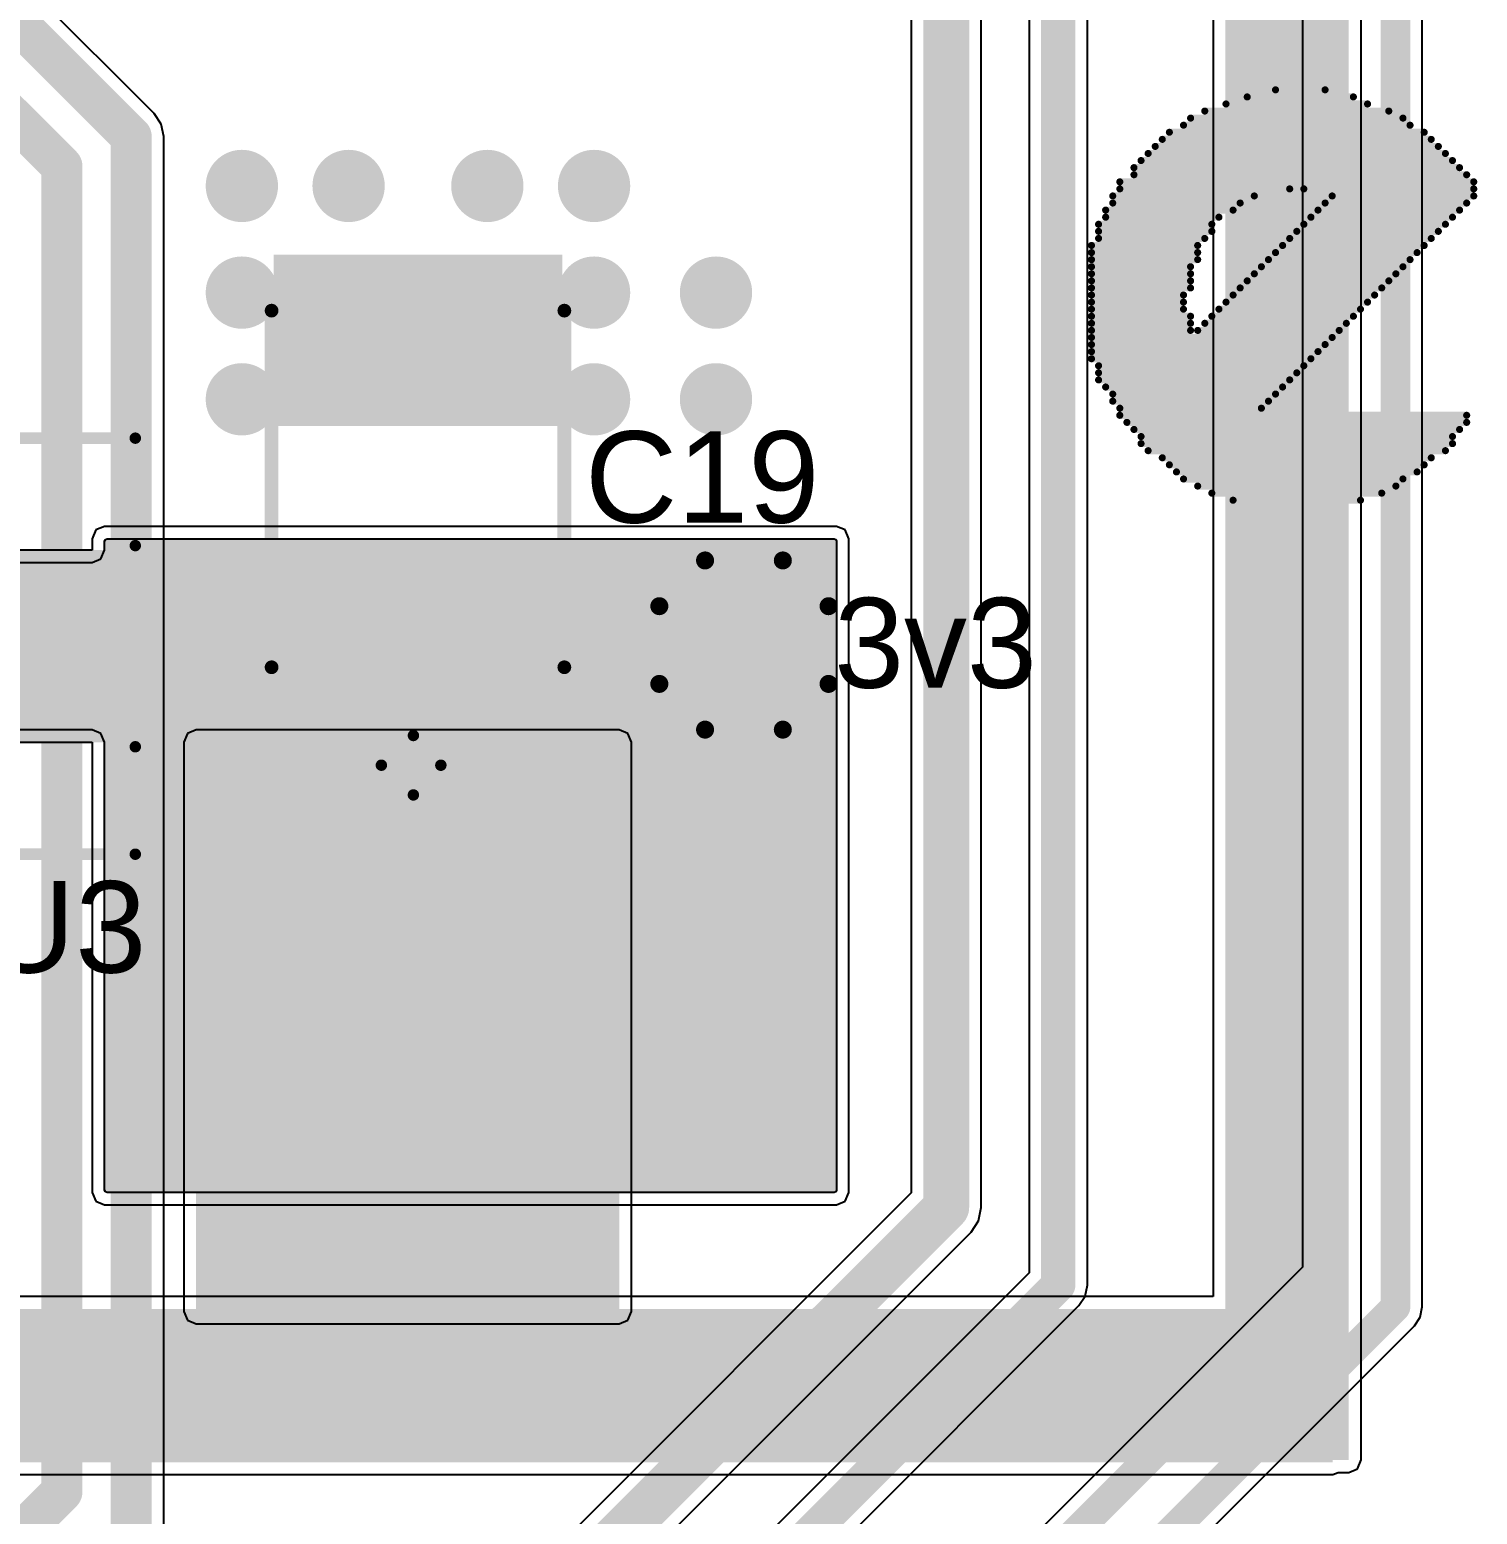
# Model space of a CAD drawing. Header units: millimetres. Extents: x -0.27 to 3.94, y -1.19 to 3.
# Drawn here: x 2.786 to 3.419, y -0.249 to 0.401 of the extents above; entities that cross this region are included whole.
import ezdxf

# ---------------------------------------------------------------- set-up
doc = ezdxf.new("R2010")
doc.units = ezdxf.units.MM
doc.header["$MEASUREMENT"] = 0
for name, color, linetype in [('BottomLayer', 5, 'Continuous'), ('BottomSolder', 6, 'Continuous'), ('TopLayer', 1, 'Continuous'), ('TopOverlay', 2, 'Continuous'), ('TopPaste', 8, 'Continuous'), ('TopSolder', 216, 'Continuous'), ('ViaHoleLayer', 16, 'Continuous')]:
    doc.layers.add(name, color=color, linetype=linetype)
doc.styles.add('Arial', font='', dxfattribs={"height": 0.2})
doc.styles.get('Arial').set_extended_font_data('Arial')

# ---------------------------------------------------------------- blocks, each defined once
blk = doc.blocks.new('SOT_89_3_26')
at = {"layer": 'TopLayer'}
for points in [[(-0.03805, 0.10423), (0.03805, 0.10423), (0.03805, -0.01506), (-0.03805, -0.01506)], [(-0.07047, -0.01053), (-0.04764, -0.01053), (-0.04764, -0.07864), (-0.07047, -0.07864)], [(-0.01142, -0.01053), (0.01142, -0.01053), (0.01142, -0.07864), (-0.01142, -0.07864)], [(0.04764, -0.01053), (0.07047, -0.01053), (0.07047, -0.07864), (0.04764, -0.07864)]]:
    blk.add_hatch(color=1, dxfattribs=at).paths.add_polyline_path(points)
at = {"layer": 'TopPaste'}
for points in [[(-0.03805, 0.10423), (0.03805, 0.10423), (0.03805, -0.01506), (-0.03805, -0.01506)], [(-0.07047, -0.01053), (-0.04764, -0.01053), (-0.04764, -0.07864), (-0.07047, -0.07864)], [(-0.01142, -0.01053), (0.01142, -0.01053), (0.01142, -0.07864), (-0.01142, -0.07864)], [(0.04764, -0.01053), (0.07047, -0.01053), (0.07047, -0.07864), (0.04764, -0.07864)]]:
    blk.add_hatch(color=8, dxfattribs=at).paths.add_polyline_path(points)
at = {"layer": 'TopSolder'}
for points in [[(-0.04205, 0.10823), (0.04205, 0.10823), (0.04205, -0.01906), (-0.04205, -0.01906)], [(-0.07447, -0.00653), (-0.04364, -0.00653), (-0.04364, -0.08264), (-0.07447, -0.08264)], [(-0.01542, -0.00653), (0.01542, -0.00653), (0.01542, -0.08264), (-0.01542, -0.08264)], [(0.04364, -0.00653), (0.07447, -0.00653), (0.07447, -0.08264), (0.04364, -0.08264)]]:
    blk.add_hatch(color=216, dxfattribs=at).paths.add_polyline_path(points)
at = {"layer": 'TopOverlay', "const_width": 0.005}
for points in [[(-0.044, 0.068), (-0.091, 0.068)], [(-0.091, -0.035), (-0.091, 0.068)], [(0.091, 0.068), (0.044, 0.068)], [(0.091, -0.035), (0.091, 0.068)], [(-0.077, -0.045), (-0.082, -0.04)], [(-0.082, -0.05), (-0.082, -0.04)], [(-0.082, -0.05), (-0.077, -0.045)]]:
    blk.add_lwpolyline(points, dxfattribs=at)
at = {"layer": 'TopOverlay', "const_width": 0.0025}
for points in [[(-0.09225, 0.068, 1), (-0.08975, 0.068, 1)], [(-0.09225, 0.068, 1), (-0.08975, 0.068, 1)], [(-0.04525, 0.068, 1), (-0.04275, 0.068, 1)], [(0.04275, 0.068, 1), (0.04525, 0.068, 1)], [(0.08975, 0.068, 1), (0.09225, 0.068, 1)], [(0.08975, 0.068, 1), (0.09225, 0.068, 1)], [(-0.09225, -0.035, 1), (-0.08975, -0.035, 1)], [(-0.08325, -0.04, 1), (-0.08075, -0.04, 1)], [(-0.08325, -0.04, 1), (-0.08075, -0.04, 1)], [(0.08975, -0.035, 1), (0.09225, -0.035, 1)], [(-0.07825, -0.045, 1), (-0.07575, -0.045, 1)], [(-0.07825, -0.045, 1), (-0.07575, -0.045, 1)], [(-0.08325, -0.05, 1), (-0.08075, -0.05, 1)], [(-0.08325, -0.05, 1), (-0.08075, -0.05, 1)]]:
    blk.add_lwpolyline(points, format="xyb", close=True, dxfattribs=at)
blk = doc.blocks.new('T__________122')
at = {"layer": 'TopLayer'}
blk.add_hatch(color=1, dxfattribs=at).paths.add_polyline_path([(0.015, 0.03), (-0.015, 0.03), (-0.03, 0.015), (-0.03, -0.015), (-0.015, -0.03), (0.015, -0.03), (0.03, -0.015), (0.03, 0.015)])
at = {"layer": 'TopPaste'}
blk.add_hatch(color=8, dxfattribs=at).paths.add_polyline_path([(0.015, 0.03), (-0.015, 0.03), (-0.03, 0.015), (-0.03, -0.015), (-0.015, -0.03), (0.015, -0.03), (0.03, -0.015), (0.03, 0.015)])
at = {"layer": 'TopSolder'}
blk.add_hatch(color=216, dxfattribs=at).paths.add_polyline_path([(0.017, 0.034), (-0.017, 0.034), (-0.034, 0.017), (-0.034, -0.017), (-0.017, -0.034), (0.017, -0.034), (0.034, -0.017), (0.034, 0.017)])
at = {"layer": 'TopOverlay', "const_width": 0.00787}
for points in [[(-0.037, 0.017), (-0.017, 0.037)], [(-0.017, 0.037), (0.017, 0.037)], [(-0.017, 0.037), (0.017, 0.037)], [(0.017, 0.037), (0.037, 0.017)], [(-0.037, -0.017), (-0.037, 0.017)], [(0.037, -0.017), (0.037, 0.017)], [(-0.037, -0.017), (-0.017, -0.037)], [(0.017, -0.037), (0.037, -0.017)], [(-0.017, -0.037), (0.017, -0.037)], [(-0.017, -0.037), (0.017, -0.037)]]:
    blk.add_lwpolyline(points, dxfattribs=at)
at = {"layer": 'TopOverlay', "const_width": 0.00394}
for points in [[(-0.01897, 0.037, 1), (-0.01503, 0.037, 1)], [(-0.01897, 0.037, 1), (-0.01503, 0.037, 1)], [(-0.01897, 0.037, 1), (-0.01503, 0.037, 1)], [(0.01503, 0.037, 1), (0.01897, 0.037, 1)], [(0.01503, 0.037, 1), (0.01897, 0.037, 1)], [(0.01503, 0.037, 1), (0.01897, 0.037, 1)], [(-0.03897, 0.017, 1), (-0.03503, 0.017, 1)], [(-0.03897, 0.017, 1), (-0.03503, 0.017, 1)], [(0.03503, 0.017, 1), (0.03897, 0.017, 1)], [(0.03503, 0.017, 1), (0.03897, 0.017, 1)], [(-0.03897, -0.017, 1), (-0.03503, -0.017, 1)], [(-0.03897, -0.017, 1), (-0.03503, -0.017, 1)], [(0.03503, -0.017, 1), (0.03897, -0.017, 1)], [(0.03503, -0.017, 1), (0.03897, -0.017, 1)], [(-0.01897, -0.037, 1), (-0.01503, -0.037, 1)], [(-0.01897, -0.037, 1), (-0.01503, -0.037, 1)], [(-0.01897, -0.037, 1), (-0.01503, -0.037, 1)], [(0.01503, -0.037, 1), (0.01897, -0.037, 1)], [(0.01503, -0.037, 1), (0.01897, -0.037, 1)], [(0.01503, -0.037, 1), (0.01897, -0.037, 1)]]:
    blk.add_lwpolyline(points, format="xyb", close=True, dxfattribs=at)
blk = doc.blocks.new('CASE_B_222')
at = {"layer": 'TopLayer'}
for points in [[(-0.10039, -0.05906), (-0.10039, 0.05906), (-0.03346, 0.05906), (-0.03346, -0.05906)], [(0.03346, -0.05906), (0.03346, 0.05906), (0.10039, 0.05906), (0.10039, -0.05906)]]:
    blk.add_hatch(color=1, dxfattribs=at).paths.add_polyline_path(points)
at = {"layer": 'TopPaste'}
for points in [[(-0.10039, -0.05906), (-0.10039, 0.05906), (-0.03346, 0.05906), (-0.03346, -0.05906)], [(0.03346, -0.05906), (0.03346, 0.05906), (0.10039, 0.05906), (0.10039, -0.05906)]]:
    blk.add_hatch(color=8, dxfattribs=at).paths.add_polyline_path(points)
at = {"layer": 'TopSolder'}
for points in [[(-0.10439, -0.06306), (-0.10439, 0.06306), (-0.02946, 0.06306), (-0.02946, -0.06306)], [(0.02946, -0.06306), (0.02946, 0.06306), (0.10439, 0.06306), (0.10439, -0.06306)]]:
    blk.add_hatch(color=216, dxfattribs=at).paths.add_polyline_path(points)
at = {"layer": 'TopOverlay'}
for points, const_width in [([(-0.07615, 0.064), (0.07985, 0.064)], 0.006), ([(-0.119, 0.016), (-0.119, -0.01)], 0.005), ([(-0.132, 0.002), (-0.106, 0.002)], 0.005), ([(-0.07615, -0.064), (0.07985, -0.064)], 0.006)]:
    blk.add_lwpolyline(points, dxfattribs=dict(at, const_width=const_width))
for points, const_width in [([(-0.07765, 0.064, 1), (-0.07465, 0.064, 1)], 0.003), ([(0.07835, 0.064, 1), (0.08135, 0.064, 1)], 0.003), ([(-0.12025, 0.016, 1), (-0.11775, 0.016, 1)], 0.0025), ([(-0.13325, 0.002, 1), (-0.13075, 0.002, 1)], 0.0025), ([(-0.10725, 0.002, 1), (-0.10475, 0.002, 1)], 0.0025), ([(-0.12025, -0.01, 1), (-0.11775, -0.01, 1)], 0.0025), ([(-0.07765, -0.064, 1), (-0.07465, -0.064, 1)], 0.003), ([(0.07835, -0.064, 1), (0.08135, -0.064, 1)], 0.003)]:
    blk.add_lwpolyline(points, format="xyb", close=True, dxfattribs=dict(at, const_width=const_width))

msp = doc.modelspace()

# ---------------------------------------------------------------- hatches: boundary and pattern name
at = {"layer": 'BottomLayer'}
h = msp.add_hatch(color=5, dxfattribs=at)
edge = h.paths.add_edge_path()
edge.add_arc((2.879, 0.33233), 0.01181, 0, 360)
h = msp.add_hatch(color=5, dxfattribs=at)
edge = h.paths.add_edge_path()
edge.add_arc((2.92567, 0.33233), 0.01181, 0, 360)
h = msp.add_hatch(color=5, dxfattribs=at)
edge = h.paths.add_edge_path()
edge.add_arc((2.98633, 0.33233), 0.01181, 0, 360)
h = msp.add_hatch(color=5, dxfattribs=at)
edge = h.paths.add_edge_path()
edge.add_arc((3.033, 0.33233), 0.01181, 0, 360)
h = msp.add_hatch(color=5, dxfattribs=at)
edge = h.paths.add_edge_path()
edge.add_arc((2.879, 0.28567), 0.01181, 0, 360)
h = msp.add_hatch(color=5, dxfattribs=at)
edge = h.paths.add_edge_path()
edge.add_arc((3.033, 0.28567), 0.01181, 0, 360)
h = msp.add_hatch(color=5, dxfattribs=at)
edge = h.paths.add_edge_path()
edge.add_arc((3.08631, 0.28567), 0.01181, 0, 360)
h = msp.add_hatch(color=5, dxfattribs=at)
edge = h.paths.add_edge_path()
edge.add_arc((2.879, 0.239), 0.01181, 0, 360)
h = msp.add_hatch(color=5, dxfattribs=at)
edge = h.paths.add_edge_path()
edge.add_arc((3.033, 0.239), 0.01181, 0, 360)
h = msp.add_hatch(color=5, dxfattribs=at)
edge = h.paths.add_edge_path()
edge.add_arc((3.08631, 0.239), 0.01181, 0, 360)
msp.add_hatch(color=5, dxfattribs=at).paths.add_polyline_path([(2.859, -0.16), (3.044, -0.16), (3.044, 0.089), (2.859, 0.089)])
h = msp.add_hatch(color=5, dxfattribs=at)
edge = h.paths.add_edge_path()
edge.add_arc((2.879, 0.06367), 0.01181, 0, 360)
h = msp.add_hatch(color=5, dxfattribs=at)
edge = h.paths.add_edge_path()
edge.add_arc((2.92, 0.06367), 0.01181, 0, 360)
h = msp.add_hatch(color=5, dxfattribs=at)
edge = h.paths.add_edge_path()
edge.add_arc((2.978, 0.06367), 0.01181, 0, 360)
h = msp.add_hatch(color=5, dxfattribs=at)
edge = h.paths.add_edge_path()
edge.add_arc((3.019, 0.06367), 0.01181, 0, 360)
h = msp.add_hatch(color=5, dxfattribs=at)
edge = h.paths.add_edge_path()
edge.add_arc((2.879, 0.017), 0.01181, 0, 360)
h = msp.add_hatch(color=5, dxfattribs=at)
edge = h.paths.add_edge_path()
edge.add_arc((2.92, 0.017), 0.01181, 0, 360)
h = msp.add_hatch(color=5, dxfattribs=at)
edge = h.paths.add_edge_path()
edge.add_arc((2.978, 0.017), 0.01181, 0, 360)
h = msp.add_hatch(color=5, dxfattribs=at)
edge = h.paths.add_edge_path()
edge.add_arc((3.019, 0.017), 0.01181, 0, 360)
h = msp.add_hatch(color=5, dxfattribs=at)
edge = h.paths.add_edge_path()
edge.add_arc((2.879, -0.02967), 0.01181, 0, 360)
h = msp.add_hatch(color=5, dxfattribs=at)
edge = h.paths.add_edge_path()
edge.add_arc((2.92, -0.02967), 0.01181, 0, 360)
h = msp.add_hatch(color=5, dxfattribs=at)
edge = h.paths.add_edge_path()
edge.add_arc((2.978, -0.02967), 0.01181, 0, 360)
h = msp.add_hatch(color=5, dxfattribs=at)
edge = h.paths.add_edge_path()
edge.add_arc((3.019, -0.02967), 0.01181, 0, 360)
h = msp.add_hatch(color=5, dxfattribs=at)
edge = h.paths.add_edge_path()
edge.add_arc((2.879, -0.07633), 0.01181, 0, 360)
h = msp.add_hatch(color=5, dxfattribs=at)
edge = h.paths.add_edge_path()
edge.add_arc((2.92, -0.07633), 0.01181, 0, 360)
h = msp.add_hatch(color=5, dxfattribs=at)
edge = h.paths.add_edge_path()
edge.add_arc((2.978, -0.07633), 0.01181, 0, 360)
h = msp.add_hatch(color=5, dxfattribs=at)
edge = h.paths.add_edge_path()
edge.add_arc((3.019, -0.07633), 0.01181, 0, 360)
at = {"layer": 'BottomSolder'}
h = msp.add_hatch(color=6, dxfattribs=at)
edge = h.paths.add_edge_path()
edge.add_arc((2.879, 0.33233), 0.01581, 0, 360)
h = msp.add_hatch(color=6, dxfattribs=at)
edge = h.paths.add_edge_path()
edge.add_arc((2.92567, 0.33233), 0.01581, 0, 360)
h = msp.add_hatch(color=6, dxfattribs=at)
edge = h.paths.add_edge_path()
edge.add_arc((2.98633, 0.33233), 0.01581, 0, 360)
h = msp.add_hatch(color=6, dxfattribs=at)
edge = h.paths.add_edge_path()
edge.add_arc((3.033, 0.33233), 0.01581, 0, 360)
h = msp.add_hatch(color=6, dxfattribs=at)
edge = h.paths.add_edge_path()
edge.add_arc((2.879, 0.28567), 0.01581, 0, 360)
h = msp.add_hatch(color=6, dxfattribs=at)
edge = h.paths.add_edge_path()
edge.add_arc((3.033, 0.28567), 0.01581, 0, 360)
h = msp.add_hatch(color=6, dxfattribs=at)
edge = h.paths.add_edge_path()
edge.add_arc((3.08631, 0.28567), 0.01581, 0, 360)
h = msp.add_hatch(color=6, dxfattribs=at)
edge = h.paths.add_edge_path()
edge.add_arc((2.879, 0.239), 0.01581, 0, 360)
h = msp.add_hatch(color=6, dxfattribs=at)
edge = h.paths.add_edge_path()
edge.add_arc((3.033, 0.239), 0.01581, 0, 360)
h = msp.add_hatch(color=6, dxfattribs=at)
edge = h.paths.add_edge_path()
edge.add_arc((3.08631, 0.239), 0.01581, 0, 360)
h = msp.add_hatch(color=6, dxfattribs=at)
edge = h.paths.add_edge_path()
edge.add_arc((2.879, 0.06367), 0.01581, 0, 360)
h = msp.add_hatch(color=6, dxfattribs=at)
edge = h.paths.add_edge_path()
edge.add_arc((2.92, 0.06367), 0.01581, 0, 360)
h = msp.add_hatch(color=6, dxfattribs=at)
edge = h.paths.add_edge_path()
edge.add_arc((2.978, 0.06367), 0.01581, 0, 360)
h = msp.add_hatch(color=6, dxfattribs=at)
edge = h.paths.add_edge_path()
edge.add_arc((3.019, 0.06367), 0.01581, 0, 360)
h = msp.add_hatch(color=6, dxfattribs=at)
edge = h.paths.add_edge_path()
edge.add_arc((2.879, 0.017), 0.01581, 0, 360)
h = msp.add_hatch(color=6, dxfattribs=at)
edge = h.paths.add_edge_path()
edge.add_arc((2.92, 0.017), 0.01581, 0, 360)
h = msp.add_hatch(color=6, dxfattribs=at)
edge = h.paths.add_edge_path()
edge.add_arc((2.978, 0.017), 0.01581, 0, 360)
h = msp.add_hatch(color=6, dxfattribs=at)
edge = h.paths.add_edge_path()
edge.add_arc((3.019, 0.017), 0.01581, 0, 360)
h = msp.add_hatch(color=6, dxfattribs=at)
edge = h.paths.add_edge_path()
edge.add_arc((2.879, -0.02967), 0.01581, 0, 360)
h = msp.add_hatch(color=6, dxfattribs=at)
edge = h.paths.add_edge_path()
edge.add_arc((2.92, -0.02967), 0.01581, 0, 360)
h = msp.add_hatch(color=6, dxfattribs=at)
edge = h.paths.add_edge_path()
edge.add_arc((2.978, -0.02967), 0.01581, 0, 360)
h = msp.add_hatch(color=6, dxfattribs=at)
edge = h.paths.add_edge_path()
edge.add_arc((3.019, -0.02967), 0.01581, 0, 360)
h = msp.add_hatch(color=6, dxfattribs=at)
edge = h.paths.add_edge_path()
edge.add_arc((2.879, -0.07633), 0.01581, 0, 360)
h = msp.add_hatch(color=6, dxfattribs=at)
edge = h.paths.add_edge_path()
edge.add_arc((2.92, -0.07633), 0.01581, 0, 360)
h = msp.add_hatch(color=6, dxfattribs=at)
edge = h.paths.add_edge_path()
edge.add_arc((2.978, -0.07633), 0.01581, 0, 360)
h = msp.add_hatch(color=6, dxfattribs=at)
edge = h.paths.add_edge_path()
edge.add_arc((3.019, -0.07633), 0.01581, 0, 360)
at = {"layer": 'TopLayer'}
for points in [[(3.30906, -0.225), (3.363, -0.225), (3.363, 0.45673), (3.30906, 0.45673)], [(2.819, -0.108), (3.139, -0.108), (3.139, 0.178), (2.819, 0.178)], [(3.356, -0.226), (3.356, -0.15888), (2.52, -0.15888), (2.52, -0.226)]]:
    msp.add_hatch(color=1, dxfattribs=at).paths.add_polyline_path(points)
h = msp.add_hatch(color=1, dxfattribs=at)
edge = h.paths.add_edge_path()
edge.add_arc((2.879, 0.33233), 0.01181, 0, 360)
h = msp.add_hatch(color=1, dxfattribs=at)
edge = h.paths.add_edge_path()
edge.add_arc((2.92567, 0.33233), 0.01181, 0, 360)
h = msp.add_hatch(color=1, dxfattribs=at)
edge = h.paths.add_edge_path()
edge.add_arc((2.98633, 0.33233), 0.01181, 0, 360)
h = msp.add_hatch(color=1, dxfattribs=at)
edge = h.paths.add_edge_path()
edge.add_arc((3.033, 0.33233), 0.01181, 0, 360)
h = msp.add_hatch(color=1, dxfattribs=at)
edge = h.paths.add_edge_path()
edge.add_arc((2.879, 0.28567), 0.01181, 0, 360)
h = msp.add_hatch(color=1, dxfattribs=at)
edge = h.paths.add_edge_path()
edge.add_arc((3.033, 0.28567), 0.01181, 0, 360)
h = msp.add_hatch(color=1, dxfattribs=at)
edge = h.paths.add_edge_path()
edge.add_arc((3.08631, 0.28567), 0.01181, 0, 360)
h = msp.add_hatch(color=1, dxfattribs=at)
edge = h.paths.add_edge_path()
edge.add_arc((2.879, 0.239), 0.01181, 0, 360)
h = msp.add_hatch(color=1, dxfattribs=at)
edge = h.paths.add_edge_path()
edge.add_arc((3.033, 0.239), 0.01181, 0, 360)
h = msp.add_hatch(color=1, dxfattribs=at)
edge = h.paths.add_edge_path()
edge.add_arc((3.08631, 0.239), 0.01181, 0, 360)
h = msp.add_hatch(color=1, dxfattribs=at)
edge = h.paths.add_edge_path()
edge.add_arc((2.879, 0.06367), 0.01181, 0, 360)
h = msp.add_hatch(color=1, dxfattribs=at)
edge = h.paths.add_edge_path()
edge.add_arc((2.92, 0.06367), 0.01181, 0, 360)
h = msp.add_hatch(color=1, dxfattribs=at)
edge = h.paths.add_edge_path()
edge.add_arc((2.978, 0.06367), 0.01181, 0, 360)
h = msp.add_hatch(color=1, dxfattribs=at)
edge = h.paths.add_edge_path()
edge.add_arc((3.019, 0.06367), 0.01181, 0, 360)
h = msp.add_hatch(color=1, dxfattribs=at)
edge = h.paths.add_edge_path()
edge.add_arc((2.879, 0.017), 0.01181, 0, 360)
h = msp.add_hatch(color=1, dxfattribs=at)
edge = h.paths.add_edge_path()
edge.add_arc((2.92, 0.017), 0.01181, 0, 360)
h = msp.add_hatch(color=1, dxfattribs=at)
edge = h.paths.add_edge_path()
edge.add_arc((2.978, 0.017), 0.01181, 0, 360)
h = msp.add_hatch(color=1, dxfattribs=at)
edge = h.paths.add_edge_path()
edge.add_arc((3.019, 0.017), 0.01181, 0, 360)
h = msp.add_hatch(color=1, dxfattribs=at)
edge = h.paths.add_edge_path()
edge.add_arc((2.879, -0.02967), 0.01181, 0, 360)
h = msp.add_hatch(color=1, dxfattribs=at)
edge = h.paths.add_edge_path()
edge.add_arc((2.92, -0.02967), 0.01181, 0, 360)
h = msp.add_hatch(color=1, dxfattribs=at)
edge = h.paths.add_edge_path()
edge.add_arc((2.978, -0.02967), 0.01181, 0, 360)
h = msp.add_hatch(color=1, dxfattribs=at)
edge = h.paths.add_edge_path()
edge.add_arc((3.019, -0.02967), 0.01181, 0, 360)
h = msp.add_hatch(color=1, dxfattribs=at)
edge = h.paths.add_edge_path()
edge.add_arc((2.879, -0.07633), 0.01181, 0, 360)
h = msp.add_hatch(color=1, dxfattribs=at)
edge = h.paths.add_edge_path()
edge.add_arc((2.92, -0.07633), 0.01181, 0, 360)
h = msp.add_hatch(color=1, dxfattribs=at)
edge = h.paths.add_edge_path()
edge.add_arc((2.978, -0.07633), 0.01181, 0, 360)
h = msp.add_hatch(color=1, dxfattribs=at)
edge = h.paths.add_edge_path()
edge.add_arc((3.019, -0.07633), 0.01181, 0, 360)
at = {"layer": 'TopSolder'}
h = msp.add_hatch(color=216, dxfattribs=at)
edge = h.paths.add_edge_path()
edge.add_arc((2.879, 0.33233), 0.01581, 0, 360)
h = msp.add_hatch(color=216, dxfattribs=at)
edge = h.paths.add_edge_path()
edge.add_arc((2.92567, 0.33233), 0.01581, 0, 360)
h = msp.add_hatch(color=216, dxfattribs=at)
edge = h.paths.add_edge_path()
edge.add_arc((2.98633, 0.33233), 0.01581, 0, 360)
h = msp.add_hatch(color=216, dxfattribs=at)
edge = h.paths.add_edge_path()
edge.add_arc((3.033, 0.33233), 0.01581, 0, 360)
h = msp.add_hatch(color=216, dxfattribs=at)
edge = h.paths.add_edge_path()
edge.add_arc((2.879, 0.28567), 0.01581, 0, 360)
h = msp.add_hatch(color=216, dxfattribs=at)
edge = h.paths.add_edge_path()
edge.add_arc((3.033, 0.28567), 0.01581, 0, 360)
h = msp.add_hatch(color=216, dxfattribs=at)
edge = h.paths.add_edge_path()
edge.add_arc((3.08631, 0.28567), 0.01581, 0, 360)
h = msp.add_hatch(color=216, dxfattribs=at)
edge = h.paths.add_edge_path()
edge.add_arc((2.879, 0.239), 0.01581, 0, 360)
h = msp.add_hatch(color=216, dxfattribs=at)
edge = h.paths.add_edge_path()
edge.add_arc((3.033, 0.239), 0.01581, 0, 360)
h = msp.add_hatch(color=216, dxfattribs=at)
edge = h.paths.add_edge_path()
edge.add_arc((3.08631, 0.239), 0.01581, 0, 360)
h = msp.add_hatch(color=216, dxfattribs=at)
edge = h.paths.add_edge_path()
edge.add_arc((2.879, 0.06367), 0.01581, 0, 360)
h = msp.add_hatch(color=216, dxfattribs=at)
edge = h.paths.add_edge_path()
edge.add_arc((2.92, 0.06367), 0.01581, 0, 360)
h = msp.add_hatch(color=216, dxfattribs=at)
edge = h.paths.add_edge_path()
edge.add_arc((2.978, 0.06367), 0.01581, 0, 360)
h = msp.add_hatch(color=216, dxfattribs=at)
edge = h.paths.add_edge_path()
edge.add_arc((3.019, 0.06367), 0.01581, 0, 360)
h = msp.add_hatch(color=216, dxfattribs=at)
edge = h.paths.add_edge_path()
edge.add_arc((2.879, 0.017), 0.01581, 0, 360)
h = msp.add_hatch(color=216, dxfattribs=at)
edge = h.paths.add_edge_path()
edge.add_arc((2.92, 0.017), 0.01581, 0, 360)
h = msp.add_hatch(color=216, dxfattribs=at)
edge = h.paths.add_edge_path()
edge.add_arc((2.978, 0.017), 0.01581, 0, 360)
h = msp.add_hatch(color=216, dxfattribs=at)
edge = h.paths.add_edge_path()
edge.add_arc((3.019, 0.017), 0.01581, 0, 360)
h = msp.add_hatch(color=216, dxfattribs=at)
edge = h.paths.add_edge_path()
edge.add_arc((2.879, -0.02967), 0.01581, 0, 360)
h = msp.add_hatch(color=216, dxfattribs=at)
edge = h.paths.add_edge_path()
edge.add_arc((2.92, -0.02967), 0.01581, 0, 360)
h = msp.add_hatch(color=216, dxfattribs=at)
edge = h.paths.add_edge_path()
edge.add_arc((2.978, -0.02967), 0.01581, 0, 360)
h = msp.add_hatch(color=216, dxfattribs=at)
edge = h.paths.add_edge_path()
edge.add_arc((3.019, -0.02967), 0.01581, 0, 360)
h = msp.add_hatch(color=216, dxfattribs=at)
edge = h.paths.add_edge_path()
edge.add_arc((2.879, -0.07633), 0.01581, 0, 360)
h = msp.add_hatch(color=216, dxfattribs=at)
edge = h.paths.add_edge_path()
edge.add_arc((2.92, -0.07633), 0.01581, 0, 360)
h = msp.add_hatch(color=216, dxfattribs=at)
edge = h.paths.add_edge_path()
edge.add_arc((2.978, -0.07633), 0.01581, 0, 360)
h = msp.add_hatch(color=216, dxfattribs=at)
edge = h.paths.add_edge_path()
edge.add_arc((3.019, -0.07633), 0.01581, 0, 360)
at = {"layer": 'ViaHoleLayer'}
h = msp.add_hatch(color=16, dxfattribs=at)
edge = h.paths.add_edge_path()
edge.add_arc((2.879, 0.33233), 0.00591, 0, 360)
h = msp.add_hatch(color=16, dxfattribs=at)
edge = h.paths.add_edge_path()
edge.add_arc((2.92567, 0.33233), 0.00591, 0, 360)
h = msp.add_hatch(color=16, dxfattribs=at)
edge = h.paths.add_edge_path()
edge.add_arc((2.98633, 0.33233), 0.00591, 0, 360)
h = msp.add_hatch(color=16, dxfattribs=at)
edge = h.paths.add_edge_path()
edge.add_arc((3.033, 0.33233), 0.00591, 0, 360)
h = msp.add_hatch(color=16, dxfattribs=at)
edge = h.paths.add_edge_path()
edge.add_arc((2.879, 0.28567), 0.00591, 0, 360)
h = msp.add_hatch(color=16, dxfattribs=at)
edge = h.paths.add_edge_path()
edge.add_arc((3.033, 0.28567), 0.00591, 0, 360)
h = msp.add_hatch(color=16, dxfattribs=at)
edge = h.paths.add_edge_path()
edge.add_arc((3.08631, 0.28567), 0.00591, 0, 360)
h = msp.add_hatch(color=16, dxfattribs=at)
edge = h.paths.add_edge_path()
edge.add_arc((2.879, 0.239), 0.00591, 0, 360)
h = msp.add_hatch(color=16, dxfattribs=at)
edge = h.paths.add_edge_path()
edge.add_arc((3.033, 0.239), 0.00591, 0, 360)
h = msp.add_hatch(color=16, dxfattribs=at)
edge = h.paths.add_edge_path()
edge.add_arc((3.08631, 0.239), 0.00591, 0, 360)
h = msp.add_hatch(color=16, dxfattribs=at)
edge = h.paths.add_edge_path()
edge.add_arc((2.879, 0.06367), 0.00591, 0, 360)
h = msp.add_hatch(color=16, dxfattribs=at)
edge = h.paths.add_edge_path()
edge.add_arc((2.92, 0.06367), 0.00591, 0, 360)
h = msp.add_hatch(color=16, dxfattribs=at)
edge = h.paths.add_edge_path()
edge.add_arc((2.978, 0.06367), 0.00591, 0, 360)
h = msp.add_hatch(color=16, dxfattribs=at)
edge = h.paths.add_edge_path()
edge.add_arc((3.019, 0.06367), 0.00591, 0, 360)
h = msp.add_hatch(color=16, dxfattribs=at)
edge = h.paths.add_edge_path()
edge.add_arc((2.879, 0.017), 0.00591, 0, 360)
h = msp.add_hatch(color=16, dxfattribs=at)
edge = h.paths.add_edge_path()
edge.add_arc((2.92, 0.017), 0.00591, 0, 360)
h = msp.add_hatch(color=16, dxfattribs=at)
edge = h.paths.add_edge_path()
edge.add_arc((2.978, 0.017), 0.00591, 0, 360)
h = msp.add_hatch(color=16, dxfattribs=at)
edge = h.paths.add_edge_path()
edge.add_arc((3.019, 0.017), 0.00591, 0, 360)
h = msp.add_hatch(color=16, dxfattribs=at)
edge = h.paths.add_edge_path()
edge.add_arc((2.879, -0.02967), 0.00591, 0, 360)
h = msp.add_hatch(color=16, dxfattribs=at)
edge = h.paths.add_edge_path()
edge.add_arc((2.92, -0.02967), 0.00591, 0, 360)
h = msp.add_hatch(color=16, dxfattribs=at)
edge = h.paths.add_edge_path()
edge.add_arc((2.978, -0.02967), 0.00591, 0, 360)
h = msp.add_hatch(color=16, dxfattribs=at)
edge = h.paths.add_edge_path()
edge.add_arc((3.019, -0.02967), 0.00591, 0, 360)
h = msp.add_hatch(color=16, dxfattribs=at)
edge = h.paths.add_edge_path()
edge.add_arc((2.879, -0.07633), 0.00591, 0, 360)
h = msp.add_hatch(color=16, dxfattribs=at)
edge = h.paths.add_edge_path()
edge.add_arc((2.92, -0.07633), 0.00591, 0, 360)
h = msp.add_hatch(color=16, dxfattribs=at)
edge = h.paths.add_edge_path()
edge.add_arc((2.978, -0.07633), 0.00591, 0, 360)
h = msp.add_hatch(color=16, dxfattribs=at)
edge = h.paths.add_edge_path()
edge.add_arc((3.019, -0.07633), 0.00591, 0, 360)

# ---------------------------------------------------------------- linework, layer by layer
at = {"layer": 'BottomLayer'}
for p, q in [((3.34272, 0.97644), (3.34272, -0.1407)), ((3.39513, -0.15805), (3.39513, 0.92772)), ((3.24868, -0.14847), (3.24868, 0.59408)), ((3.22319, 0.5888), (3.22319, -0.14319)), ((3.2023, -0.11451), (3.2023, 0.54799)), ((2.84069, 0.36402), (2.65927, 0.54543)), ((3.17171, 0.54166), (3.17171, -0.10817)), ((2.84378, 0.35938), (2.84069, 0.36402)), ((2.84069, 0.36402), (2.84069, 0.36402)), ((2.84487, 0.35392), (2.84378, 0.35938)), ((2.84487, -0.2586), (2.84487, 0.35392)), ((2.84487, 0.35392), (2.84487, 0.35392)), ((2.85517, 0.09283), (2.85359, 0.089)), ((2.859, 0.09441), (2.85517, 0.09283)), ((3.044, 0.09441), (2.859, 0.09441)), ((3.04783, 0.09283), (3.044, 0.09441)), ((3.04941, 0.089), (3.04783, 0.09283)), ((2.85359, 0.089), (2.85359, -0.16)), ((3.04941, -0.16), (3.04941, 0.089)), ((3.17171, -0.10817), (2.63056, -0.64933)), ((3.20114, -0.12036), (3.2023, -0.11451)), ((3.19782, -0.12532), (3.20114, -0.12036)), ((2.64771, -0.67544), (3.19782, -0.12532)), ((3.34272, -0.1407), (2.87902, -0.6044)), ((3.22319, -0.14319), (2.65913, -0.70725)), ((3.24771, -0.15335), (3.24868, -0.14847)), ((3.24495, -0.15748), (3.24771, -0.15335)), ((2.67342, -0.72901), (3.24495, -0.15748)), ((2.85359, -0.16), (2.85517, -0.16383)), ((3.04783, -0.16383), (3.04941, -0.16)), ((3.39423, -0.16254), (3.39513, -0.15805)), ((2.85517, -0.16383), (2.859, -0.16541)), ((2.859, -0.16541), (3.044, -0.16541)), ((2.92377, -0.63426), (3.39169, -0.16635)), ((3.044, -0.16541), (3.04783, -0.16383)), ((3.39169, -0.16635), (3.39423, -0.16254))]:
    msp.add_line(p, q, dxfattribs=at)
for points, const_width in [([(3.35444, -0.14556), (3.35444, 0.97644)], 0.013), ([(3.3834, -0.15805), (3.3834, 0.964)], 0.013), ([(3.23594, -0.14847), (3.23594, 0.59408)], 0.015), ([(3.18701, -0.11451), (3.18701, 0.54799)], 0.02), ([(2.645, 0.53951), (2.83059, 0.35392)], 0.018), ([(2.6113, 0.52994), (2.8003, 0.34094)], 0.018), ([(2.83059, -0.2586), (2.83059, 0.35392)], 0.018), ([(2.8003, -0.23892), (2.8003, 0.34094)], 0.018), ([(2.63689, -0.66462), (3.18701, -0.11451)], 0.02), ([(2.66441, -0.72), (3.23594, -0.14847)], 0.015), ([(2.88731, -0.61269), (3.35444, -0.14556)], 0.013), ([(2.91205, -0.62941), (3.3834, -0.15805)], 0.013), ([(2.4323, -0.60692), (2.8003, -0.23892)], 0.018)]:
    msp.add_lwpolyline(points, dxfattribs=dict(at, const_width=const_width))
for points, const_width in [([(2.82609, 0.35392, 1), (2.83509, 0.35392, 1)], 0.009), ([(2.82609, 0.35392, 1), (2.83509, 0.35392, 1)], 0.009), ([(2.7958, 0.34094, 1), (2.8048, 0.34094, 1)], 0.009), ([(2.7958, 0.34094, 1), (2.8048, 0.34094, 1)], 0.009), ([(3.18201, -0.11451, 1), (3.19201, -0.11451, 1)], 0.01), ([(3.18201, -0.11451, 1), (3.19201, -0.11451, 1)], 0.01), ([(3.23219, -0.14847, 1), (3.23969, -0.14847, 1)], 0.0075), ([(3.23219, -0.14847, 1), (3.23969, -0.14847, 1)], 0.0075), ([(3.35119, -0.14556, 1), (3.35769, -0.14556, 1)], 0.0065), ([(3.35119, -0.14556, 1), (3.35769, -0.14556, 1)], 0.0065), ([(3.38015, -0.15805, 1), (3.38665, -0.15805, 1)], 0.0065), ([(3.38015, -0.15805, 1), (3.38665, -0.15805, 1)], 0.0065), ([(2.7958, -0.23892, 1), (2.8048, -0.23892, 1)], 0.009), ([(2.7958, -0.23892, 1), (2.8048, -0.23892, 1)], 0.009)]:
    msp.add_lwpolyline(points, format="xyb", close=True, dxfattribs=dict(at, const_width=const_width))
at = {"layer": 'TopLayer'}
for p, q in [((3.36841, -0.225), (3.36841, 0.45673)), ((3.30365, 0.42251), (3.30365, -0.15347)), ((2.819, 0.18341), (2.81517, 0.18183)), ((3.139, 0.18341), (2.819, 0.18341)), ((3.14283, 0.18183), (3.139, 0.18341)), ((2.81517, 0.18183), (2.81359, 0.178)), ((2.81359, 0.178), (2.81359, 0.17305)), ((2.819, 0.17692), (2.81932, 0.17768)), ((2.819, 0.17305), (2.819, 0.17692)), ((2.81932, 0.17768), (2.82008, 0.178)), ((2.82008, 0.178), (3.13792, 0.178)), ((3.13792, 0.178), (3.13868, 0.17768)), ((3.13868, 0.17768), (3.139, 0.17692)), ((3.139, 0.17692), (3.139, -0.10692)), ((3.14441, 0.178), (3.14283, 0.18183)), ((3.14441, -0.108), (3.14441, 0.178)), ((2.81359, 0.17305), (2.74535, 0.17305)), ((2.81359, 0.16764), (2.81741, 0.16922)), ((2.81741, 0.16922), (2.819, 0.17305)), ((2.75077, 0.16764), (2.81359, 0.16764)), ((2.81359, 0.09436), (2.77325, 0.09436)), ((2.81741, 0.09278), (2.81359, 0.09436)), ((2.819, 0.08895), (2.81741, 0.09278)), ((2.77325, 0.08895), (2.81359, 0.08895)), ((2.81359, 0.08895), (2.81359, -0.108)), ((2.819, -0.10692), (2.819, 0.08895)), ((2.81359, -0.108), (2.81517, -0.11183)), ((2.81932, -0.10768), (2.819, -0.10692)), ((2.82008, -0.108), (2.81932, -0.10768)), ((3.13792, -0.108), (2.82008, -0.108)), ((3.13868, -0.10768), (3.13792, -0.108)), ((3.139, -0.10692), (3.13868, -0.10768)), ((3.14283, -0.11183), (3.14441, -0.108)), ((2.81517, -0.11183), (2.819, -0.11341)), ((2.819, -0.11341), (3.139, -0.11341)), ((3.139, -0.11341), (3.14283, -0.11183)), ((3.30365, -0.15347), (2.75477, -0.15347)), ((3.36683, -0.22883), (3.36841, -0.225)), ((2.52, -0.23141), (3.356, -0.23141)), ((3.356, -0.23141), (3.35841, -0.23041)), ((3.35841, -0.23041), (3.363, -0.23041)), ((3.363, -0.23041), (3.36683, -0.22883))]:
    msp.add_line(p, q, dxfattribs=at)
at = {"layer": 'TopOverlay', "const_width": 0.0031}
for points in [[(3.31858, 0.37128), (3.365, 0.37128)], [(3.33096, 0.37438), (3.35262, 0.37438)], [(3.30001, 0.36509), (3.38048, 0.36509)], [(3.30929, 0.36819), (3.37119, 0.36819)], [(3.28453, 0.35581), (3.39596, 0.35581)], [(3.29072, 0.3589), (3.38977, 0.3589)], [(3.29382, 0.362), (3.38667, 0.362)], [(3.27834, 0.34962), (3.40215, 0.34962)], [(3.28144, 0.35271), (3.39905, 0.35271)], [(3.27215, 0.34343), (3.40834, 0.34343)], [(3.27525, 0.34652), (3.40524, 0.34652)], [(3.26905, 0.34033), (3.41143, 0.34033)], [(3.26905, 0.33724), (3.41453, 0.33724)], [(3.26286, 0.33414), (3.41762, 0.33414)], [(3.26286, 0.33105), (3.33715, 0.33105)], [(3.34334, 0.33105), (3.41762, 0.33105)], [(3.25977, 0.32795), (3.32167, 0.32795)], [(3.25977, 0.32486), (3.31548, 0.32486)], [(3.35262, 0.32486), (3.41453, 0.32486)], [(3.35572, 0.32795), (3.41762, 0.32795)], [(3.25667, 0.32176), (3.31239, 0.32176)], [(3.25667, 0.31867), (3.3062, 0.31867)], [(3.34643, 0.31867), (3.40834, 0.31867)], [(3.34953, 0.32176), (3.41143, 0.32176)], [(3.25358, 0.31557), (3.3031, 0.31557)], [(3.25358, 0.31248), (3.3031, 0.31248)], [(3.34024, 0.31248), (3.40215, 0.31248)], [(3.34334, 0.31557), (3.40524, 0.31557)], [(3.25048, 0.30629), (3.29691, 0.30629)], [(3.25358, 0.30938), (3.30001, 0.30938)], [(3.33405, 0.30629), (3.39596, 0.30629)], [(3.33715, 0.30938), (3.39905, 0.30938)], [(3.25048, 0.30319), (3.29691, 0.30319)], [(3.25048, 0.3001), (3.29691, 0.3001)], [(3.32786, 0.3001), (3.38977, 0.3001)], [(3.33096, 0.30319), (3.39286, 0.30319)], [(3.25048, 0.297), (3.29382, 0.297)], [(3.25048, 0.2939), (3.29382, 0.2939)], [(3.25048, 0.29081), (3.29382, 0.29081)], [(3.31858, 0.29081), (3.38048, 0.29081)], [(3.32167, 0.2939), (3.38358, 0.2939)], [(3.32477, 0.297), (3.38667, 0.297)], [(3.25048, 0.28771), (3.29382, 0.28771)], [(3.25048, 0.28462), (3.29072, 0.28462)], [(3.31239, 0.28462), (3.37429, 0.28462)], [(3.31548, 0.28771), (3.37738, 0.28771)], [(3.25048, 0.28152), (3.29072, 0.28152)], [(3.25048, 0.27843), (3.29072, 0.27843)], [(3.3062, 0.27843), (3.3681, 0.27843)], [(3.30929, 0.28152), (3.37119, 0.28152)], [(3.25048, 0.27533), (3.29382, 0.27533)], [(3.25048, 0.27224), (3.29382, 0.27224)], [(3.30001, 0.27224), (3.36191, 0.27224)], [(3.3031, 0.27533), (3.365, 0.27533)], [(3.25048, 0.26914), (3.29382, 0.26914)], [(3.25048, 0.26605), (3.35572, 0.26605)], [(3.29691, 0.26914), (3.35881, 0.26914)], [(3.25048, 0.26295), (3.35262, 0.26295)], [(3.25048, 0.25986), (3.34953, 0.25986)], [(3.25048, 0.25676), (3.34643, 0.25676)], [(3.25358, 0.25367), (3.34334, 0.25367)], [(3.25358, 0.25057), (3.34024, 0.25057)], [(3.25358, 0.24748), (3.33715, 0.24748)], [(3.25667, 0.24438), (3.33405, 0.24438)], [(3.25977, 0.24129), (3.33096, 0.24129)], [(3.25977, 0.23819), (3.32786, 0.23819)], [(3.26286, 0.2351), (3.32477, 0.2351)], [(3.26286, 0.232), (3.41453, 0.232)], [(3.26596, 0.22891), (3.41453, 0.22891)], [(3.26905, 0.22581), (3.41143, 0.22581)], [(3.27215, 0.22272), (3.40834, 0.22272)], [(3.27215, 0.21962), (3.40834, 0.21962)], [(3.27525, 0.21653), (3.40524, 0.21653)], [(3.28144, 0.21343), (3.39905, 0.21343)], [(3.28453, 0.21034), (3.39596, 0.21034)], [(3.28763, 0.20724), (3.39286, 0.20724)], [(3.29072, 0.20415), (3.38667, 0.20415)], [(3.29691, 0.20105), (3.38358, 0.20105)], [(3.3031, 0.19796), (3.37738, 0.19796)], [(3.31239, 0.19486), (3.3681, 0.19486)]]:
    msp.add_lwpolyline(points, dxfattribs=at)
at = {"layer": 'TopOverlay', "const_width": 0.00155}
for points in [[(3.3178, 0.37128, 1), (3.31935, 0.37128, 1)], [(3.33018, 0.37438, 1), (3.33173, 0.37438, 1)], [(3.35185, 0.37438, 1), (3.3534, 0.37438, 1)], [(3.36423, 0.37128, 1), (3.36578, 0.37128, 1)], [(3.29923, 0.36509, 1), (3.30078, 0.36509, 1)], [(3.30852, 0.36819, 1), (3.31007, 0.36819, 1)], [(3.37042, 0.36819, 1), (3.37197, 0.36819, 1)], [(3.37971, 0.36509, 1), (3.38125, 0.36509, 1)], [(3.28376, 0.35581, 1), (3.2853, 0.35581, 1)], [(3.28995, 0.3589, 1), (3.29149, 0.3589, 1)], [(3.29304, 0.362, 1), (3.29459, 0.362, 1)], [(3.3859, 0.362, 1), (3.38744, 0.362, 1)], [(3.38899, 0.3589, 1), (3.39054, 0.3589, 1)], [(3.39518, 0.35581, 1), (3.39673, 0.35581, 1)], [(3.27757, 0.34962, 1), (3.27911, 0.34962, 1)], [(3.28066, 0.35271, 1), (3.28221, 0.35271, 1)], [(3.39828, 0.35271, 1), (3.39982, 0.35271, 1)], [(3.40137, 0.34962, 1), (3.40292, 0.34962, 1)], [(3.27138, 0.34343, 1), (3.27292, 0.34343, 1)], [(3.27447, 0.34652, 1), (3.27602, 0.34652, 1)], [(3.40447, 0.34652, 1), (3.40601, 0.34652, 1)], [(3.40756, 0.34343, 1), (3.40911, 0.34343, 1)], [(3.26828, 0.34033, 1), (3.26983, 0.34033, 1)], [(3.26828, 0.33724, 1), (3.26983, 0.33724, 1)], [(3.41066, 0.34033, 1), (3.41221, 0.34033, 1)], [(3.41375, 0.33724, 1), (3.4153, 0.33724, 1)], [(3.26209, 0.33414, 1), (3.26364, 0.33414, 1)], [(3.26209, 0.33105, 1), (3.26364, 0.33105, 1)], [(3.33637, 0.33105, 1), (3.33792, 0.33105, 1)], [(3.34256, 0.33105, 1), (3.34411, 0.33105, 1)], [(3.41685, 0.33414, 1), (3.4184, 0.33414, 1)], [(3.41685, 0.33105, 1), (3.4184, 0.33105, 1)], [(3.259, 0.32795, 1), (3.26054, 0.32795, 1)], [(3.259, 0.32486, 1), (3.26054, 0.32486, 1)], [(3.31471, 0.32486, 1), (3.31626, 0.32486, 1)], [(3.3209, 0.32795, 1), (3.32245, 0.32795, 1)], [(3.35185, 0.32486, 1), (3.3534, 0.32486, 1)], [(3.35494, 0.32795, 1), (3.35649, 0.32795, 1)], [(3.41375, 0.32486, 1), (3.4153, 0.32486, 1)], [(3.41685, 0.32795, 1), (3.4184, 0.32795, 1)], [(3.2559, 0.32176, 1), (3.25745, 0.32176, 1)], [(3.2559, 0.31867, 1), (3.25745, 0.31867, 1)], [(3.30542, 0.31867, 1), (3.30697, 0.31867, 1)], [(3.31161, 0.32176, 1), (3.31316, 0.32176, 1)], [(3.34566, 0.31867, 1), (3.34721, 0.31867, 1)], [(3.34875, 0.32176, 1), (3.3503, 0.32176, 1)], [(3.40756, 0.31867, 1), (3.40911, 0.31867, 1)], [(3.41066, 0.32176, 1), (3.41221, 0.32176, 1)], [(3.25281, 0.31557, 1), (3.25435, 0.31557, 1)], [(3.25281, 0.31248, 1), (3.25435, 0.31248, 1)], [(3.30233, 0.31557, 1), (3.30388, 0.31557, 1)], [(3.30233, 0.31248, 1), (3.30388, 0.31248, 1)], [(3.33947, 0.31248, 1), (3.34102, 0.31248, 1)], [(3.34256, 0.31557, 1), (3.34411, 0.31557, 1)], [(3.40137, 0.31248, 1), (3.40292, 0.31248, 1)], [(3.40447, 0.31557, 1), (3.40601, 0.31557, 1)], [(3.24971, 0.30629, 1), (3.25126, 0.30629, 1)], [(3.25281, 0.30938, 1), (3.25435, 0.30938, 1)], [(3.29614, 0.30629, 1), (3.29768, 0.30629, 1)], [(3.29923, 0.30938, 1), (3.30078, 0.30938, 1)], [(3.33328, 0.30629, 1), (3.33483, 0.30629, 1)], [(3.33637, 0.30938, 1), (3.33792, 0.30938, 1)], [(3.39518, 0.30629, 1), (3.39673, 0.30629, 1)], [(3.39828, 0.30938, 1), (3.39982, 0.30938, 1)], [(3.24971, 0.30319, 1), (3.25126, 0.30319, 1)], [(3.24971, 0.3001, 1), (3.25126, 0.3001, 1)], [(3.29614, 0.30319, 1), (3.29768, 0.30319, 1)], [(3.29614, 0.3001, 1), (3.29768, 0.3001, 1)], [(3.32709, 0.3001, 1), (3.32864, 0.3001, 1)], [(3.33018, 0.30319, 1), (3.33173, 0.30319, 1)], [(3.38899, 0.3001, 1), (3.39054, 0.3001, 1)], [(3.39209, 0.30319, 1), (3.39363, 0.30319, 1)], [(3.24971, 0.297, 1), (3.25126, 0.297, 1)], [(3.24971, 0.2939, 1), (3.25126, 0.2939, 1)], [(3.24971, 0.29081, 1), (3.25126, 0.29081, 1)], [(3.29304, 0.297, 1), (3.29459, 0.297, 1)], [(3.29304, 0.2939, 1), (3.29459, 0.2939, 1)], [(3.29304, 0.29081, 1), (3.29459, 0.29081, 1)], [(3.3178, 0.29081, 1), (3.31935, 0.29081, 1)], [(3.3209, 0.2939, 1), (3.32245, 0.2939, 1)], [(3.32399, 0.297, 1), (3.32554, 0.297, 1)], [(3.37971, 0.29081, 1), (3.38125, 0.29081, 1)], [(3.3828, 0.2939, 1), (3.38435, 0.2939, 1)], [(3.3859, 0.297, 1), (3.38744, 0.297, 1)], [(3.24971, 0.28771, 1), (3.25126, 0.28771, 1)], [(3.24971, 0.28462, 1), (3.25126, 0.28462, 1)], [(3.28995, 0.28462, 1), (3.29149, 0.28462, 1)], [(3.29304, 0.28771, 1), (3.29459, 0.28771, 1)], [(3.31161, 0.28462, 1), (3.31316, 0.28462, 1)], [(3.31471, 0.28771, 1), (3.31626, 0.28771, 1)], [(3.37352, 0.28462, 1), (3.37506, 0.28462, 1)], [(3.37661, 0.28771, 1), (3.37816, 0.28771, 1)], [(3.24971, 0.28152, 1), (3.25126, 0.28152, 1)], [(3.24971, 0.27843, 1), (3.25126, 0.27843, 1)], [(3.28995, 0.28152, 1), (3.29149, 0.28152, 1)], [(3.28995, 0.27843, 1), (3.29149, 0.27843, 1)], [(3.30542, 0.27843, 1), (3.30697, 0.27843, 1)], [(3.30852, 0.28152, 1), (3.31007, 0.28152, 1)], [(3.36733, 0.27843, 1), (3.36887, 0.27843, 1)], [(3.37042, 0.28152, 1), (3.37197, 0.28152, 1)], [(3.24971, 0.27533, 1), (3.25126, 0.27533, 1)], [(3.24971, 0.27224, 1), (3.25126, 0.27224, 1)], [(3.29304, 0.27533, 1), (3.29459, 0.27533, 1)], [(3.29304, 0.27224, 1), (3.29459, 0.27224, 1)], [(3.29923, 0.27224, 1), (3.30078, 0.27224, 1)], [(3.30233, 0.27533, 1), (3.30388, 0.27533, 1)], [(3.36114, 0.27224, 1), (3.36268, 0.27224, 1)], [(3.36423, 0.27533, 1), (3.36578, 0.27533, 1)], [(3.24971, 0.26914, 1), (3.25126, 0.26914, 1)], [(3.24971, 0.26605, 1), (3.25126, 0.26605, 1)], [(3.29304, 0.26914, 1), (3.29459, 0.26914, 1)], [(3.29614, 0.26914, 1), (3.29768, 0.26914, 1)], [(3.35494, 0.26605, 1), (3.35649, 0.26605, 1)], [(3.35804, 0.26914, 1), (3.35959, 0.26914, 1)], [(3.24971, 0.26295, 1), (3.25126, 0.26295, 1)], [(3.24971, 0.25986, 1), (3.25126, 0.25986, 1)], [(3.34875, 0.25986, 1), (3.3503, 0.25986, 1)], [(3.35185, 0.26295, 1), (3.3534, 0.26295, 1)], [(3.24971, 0.25676, 1), (3.25126, 0.25676, 1)], [(3.25281, 0.25367, 1), (3.25435, 0.25367, 1)], [(3.34256, 0.25367, 1), (3.34411, 0.25367, 1)], [(3.34566, 0.25676, 1), (3.34721, 0.25676, 1)], [(3.25281, 0.25057, 1), (3.25435, 0.25057, 1)], [(3.25281, 0.24748, 1), (3.25435, 0.24748, 1)], [(3.33637, 0.24748, 1), (3.33792, 0.24748, 1)], [(3.33947, 0.25057, 1), (3.34102, 0.25057, 1)], [(3.2559, 0.24438, 1), (3.25745, 0.24438, 1)], [(3.259, 0.24129, 1), (3.26054, 0.24129, 1)], [(3.33018, 0.24129, 1), (3.33173, 0.24129, 1)], [(3.33328, 0.24438, 1), (3.33483, 0.24438, 1)], [(3.259, 0.23819, 1), (3.26054, 0.23819, 1)], [(3.26209, 0.2351, 1), (3.26364, 0.2351, 1)], [(3.32399, 0.2351, 1), (3.32554, 0.2351, 1)], [(3.32709, 0.23819, 1), (3.32864, 0.23819, 1)], [(3.26209, 0.232, 1), (3.26364, 0.232, 1)], [(3.26519, 0.22891, 1), (3.26673, 0.22891, 1)], [(3.26828, 0.22581, 1), (3.26983, 0.22581, 1)], [(3.41066, 0.22581, 1), (3.41221, 0.22581, 1)], [(3.41375, 0.232, 1), (3.4153, 0.232, 1)], [(3.41375, 0.22891, 1), (3.4153, 0.22891, 1)], [(3.27138, 0.22272, 1), (3.27292, 0.22272, 1)], [(3.27138, 0.21962, 1), (3.27292, 0.21962, 1)], [(3.40756, 0.22272, 1), (3.40911, 0.22272, 1)], [(3.40756, 0.21962, 1), (3.40911, 0.21962, 1)], [(3.27447, 0.21653, 1), (3.27602, 0.21653, 1)], [(3.28066, 0.21343, 1), (3.28221, 0.21343, 1)], [(3.39828, 0.21343, 1), (3.39982, 0.21343, 1)], [(3.40447, 0.21653, 1), (3.40601, 0.21653, 1)], [(3.28376, 0.21034, 1), (3.2853, 0.21034, 1)], [(3.28685, 0.20724, 1), (3.2884, 0.20724, 1)], [(3.39209, 0.20724, 1), (3.39363, 0.20724, 1)], [(3.39518, 0.21034, 1), (3.39673, 0.21034, 1)], [(3.28995, 0.20415, 1), (3.29149, 0.20415, 1)], [(3.29614, 0.20105, 1), (3.29768, 0.20105, 1)], [(3.3828, 0.20105, 1), (3.38435, 0.20105, 1)], [(3.3859, 0.20415, 1), (3.38744, 0.20415, 1)], [(3.30233, 0.19796, 1), (3.30388, 0.19796, 1)], [(3.31161, 0.19486, 1), (3.31316, 0.19486, 1)], [(3.36733, 0.19486, 1), (3.36887, 0.19486, 1)], [(3.37661, 0.19796, 1), (3.37816, 0.19796, 1)]]:
    msp.add_lwpolyline(points, format="xyb", close=True, dxfattribs=at)

# ---------------------------------------------------------------- block references
for name, p, rotation in [('CASE_B_222', (2.956, 0.19793), 90), ('SOT_89_3_26', (2.76441, 0.131), 270)]:
    msp.add_blockref(name, p, dxfattribs=dict(rotation=rotation))
msp.add_blockref('T__________122', (3.09853, 0.1315))

# ---------------------------------------------------------------- texts
at = {"layer": 'TopOverlay', "style": 'Arial'}
for s, height, p in [('C19', 0.04, (3.02902, 0.18501)), ('3v3', 0.03937, (3.13794, 0.11279)), ('U3', 0.04, (2.76581, -0.01179))]:
    msp.add_text(s, height=height, dxfattribs=at).set_placement(p)

doc.saveas('drawing.dxf')
